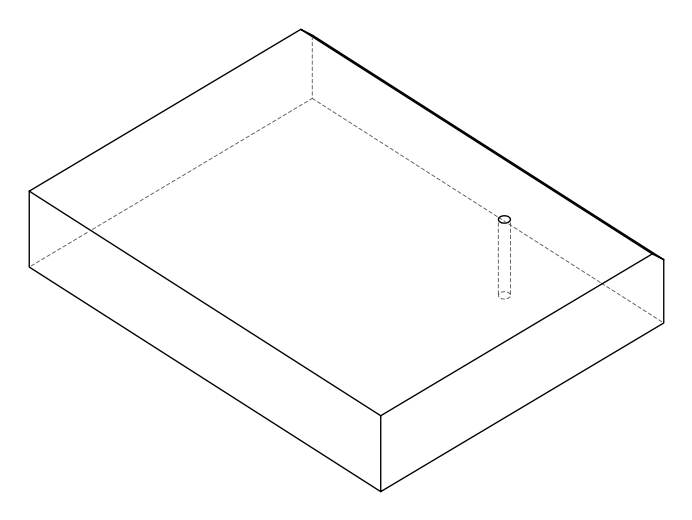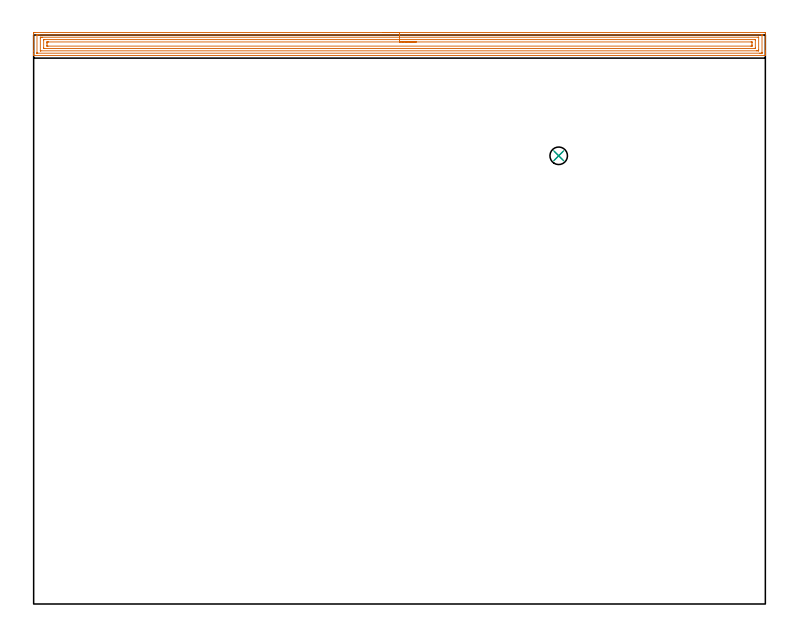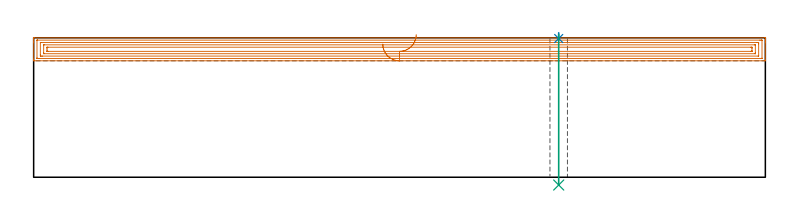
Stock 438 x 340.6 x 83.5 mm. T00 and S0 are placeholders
(PLAN: 3 operations, 2 tool changes, 18.2 min)
(1 AREA_MILL | FG_CHAMFER_SURFACE | UGT0205_001 | 17.82 min | 41702 mm3)
(2 SPOT_DRILL | STEP1HOLE | NXT0321_9005460120000 | 0.03 min | 5 mm3)
(3 DRILL_THROUGH_HOLE_INTO_CENTER | STEP1HOLE | UGT0301_500 | 0.36 min | 7191 mm3)
(TOOL UGT0205_001 | Chamfer Mill 20 x 3 x 45 deg. | D20 FL50 Z2)
(TOOL NXT0321_9005460120000 | NC Spot Drill, 142deg, 12mm, Carbide, Uncoated | D12 PA142 FL30 Z2)
(TOOL UGT0301_500 | Carbide Drill 10.5 mm | D10.5 PA118 FL87 Z2)
(OP 1 AREA_MILL)
G17 G21 G94 G90
T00 M6
G54
G17 G0 G90 X209. Y342.1 S1061 M3
G43 Z93.5 H0
Z79.7
G94 G1 X209.038 Z78.828 F250.
X209.152 Z77.964
X209.341 Z77.112
X209.603 Z76.28
X209.937 Z75.474
X210.34 Z74.7
X210.809 Z73.964
X211.34 Z73.272
X211.929 Z72.629
X212.572 Z72.04
X213.264 Z71.508
X214. Z71.04
X214.774 Z70.637
X215.58 Z70.303
X216.412 Z70.041
X217.264 Z69.852
X218.128 Z69.738
X219. Z69.7
X437.384
X437.735 Y342.098 Z69.701
X437.99 Y342.093 Z69.704
X438. Y341.754 Z70.043
Y331.267 Z80.527
Y330.725 Z81.072
Y330.394 Z81.402
Y329.851 Z81.945
Y329.52 Z82.275
Y328.858 Z82.942
Y328.562 Z83.238
X437.998 Y328.429 Z83.363
X437.99 Y328.302 Z83.488
X437.831 Y328.3 Z83.5
X0.169
X0.01 Y328.303 Z83.488
X0.003 Y328.355 Z83.436
X0.001 Y328.431 Z83.362
X0. Y328.562 Z83.237
Y328.858 Z82.942
Y329.52 Z82.275
Y330.725 Z81.072
Y331.267 Z80.527
Y341.152 Z70.645
X0.004 Y341.754 Z70.043
X0.01 Y342.093 Z69.704
X0.265 Y342.098 Z69.701
X0.616 Y342.1 Z69.7
X219.
Y340.686 Z71.114
X435.598
X435.798 Y340.685 Z71.115
X435.947 Y340.681 Z71.119
X435.979 Y340.679 Z71.121
X435.99 Y340.665 Z71.135
X435.994 Y340.636 Z71.164
X435.999 Y340.488 Z71.312
Y330.001 Z81.799
X435.996 Y329.869 Z81.931
X435.99 Y329.765 Z82.035
X435.98 Y329.721 Z82.079
X435.944 Y329.719 Z82.081
X435.598 Y329.715 Z82.085
X435.399 Y329.714 Z82.086
X434.705
X2.402
X2.202 Y329.715 Z82.085
X2.053 Y329.719 Z82.081
X2.021 Y329.721 Z82.079
X2.01 Y329.735 Z82.065
X2.006 Y329.764 Z82.036
X2.001 Y329.912 Z81.888
Y340.399 Z71.401
X2.004 Y340.531 Z71.269
X2.01 Y340.635 Z71.165
X2.02 Y340.679 Z71.121
X2.056 Y340.681 Z71.119
X2.402 Y340.685 Z71.115
X2.601 Y340.686 Z71.114
X3.295
X219.
Y339.272 Z72.528
X433.67 Y339.271 Z72.529
X433.811 Y339.27 Z72.53
X433.953 Y339.267 Z72.533
X433.985 Y339.265 Z72.535
X433.991 Y339.242 Z72.558
X433.997 Y339.194 Z72.606
X433.999 Y339.133 Z72.667
X434. Y331.957 Z79.843
X433.997 Y331.267 Z80.533
X433.994 Y331.176 Z80.624
X433.99 Y331.136 Z80.664
X433.949 Y331.133 Z80.667
X433.811 Y331.131 Z80.669
X433.06 Y331.129 Z80.671
X432.918 Y331.128 Z80.672
X4.33 Y331.129 Z80.671
X4.189 Y331.13 Z80.67
X4.047 Y331.133 Z80.667
X4.015 Y331.135 Z80.665
X4.009 Y331.158 Z80.642
X4.003 Y331.206 Z80.594
X4.001 Y331.267 Z80.533
X4. Y338.443 Z73.357
X4.003 Y339.133 Z72.667
X4.006 Y339.224 Z72.576
X4.01 Y339.264 Z72.536
X4.051 Y339.267 Z72.533
X4.189 Y339.269 Z72.531
X4.94 Y339.272 Z72.528
X5.082
X219.
Y337.857 Z73.943
X431.862
X431.911 Y337.856 Z73.944
X431.961 Y337.852 Z73.948
X431.99 Y337.847 Z73.953
X431.993 Y337.803 Z73.997
X432. Y337.409 Z74.391
Y333.015 Z78.785
X431.99 Y332.591 Z79.209
X431.982 Y332.549 Z79.251
X431.904 Y332.546 Z79.254
X431.776 Y332.544 Z79.256
X6.138 Y332.543 Z79.257
X6.089 Y332.544 Z79.256
X6.039 Y332.548 Z79.252
X6.01 Y332.553 Z79.247
X6.007 Y332.597 Z79.203
X6. Y332.991 Z78.809
Y337.385 Z74.415
X6.01 Y337.809 Z73.991
X6.018 Y337.851 Z73.949
X6.096 Y337.854 Z73.946
X6.224 Y337.857 Z73.943
X219.
Y336.443 Z75.357
X429.415
X429.776 Y336.441 Z75.359
X429.955 Y336.437 Z75.363
X429.99 Y336.435 Z75.365
X429.994 Y336.403 Z75.397
X429.997 Y336.352 Z75.448
X430. Y335.871 Z75.929
Y334.763 Z77.037
X429.999 Y334.123 Z77.677
X429.995 Y334.031 Z77.769
X429.99 Y333.977 Z77.823
X429.982 Y333.963 Z77.837
X429.963 Y333.962 Z77.838
X429.758 Y333.959 Z77.841
X429.346 Y333.957 Z77.843
X8.585
X8.224 Y333.959 Z77.841
X8.045 Y333.963 Z77.837
X8.01 Y333.965 Z77.835
X8.006 Y333.997 Z77.803
X8.003 Y334.048 Z77.752
X8. Y334.529 Z77.271
Y335.637 Z76.163
X8.001 Y336.277 Z75.523
X8.005 Y336.369 Z75.431
X8.01 Y336.423 Z75.377
X8.018 Y336.437 Z75.363
X8.037 Y336.438 Z75.362
X8.243 Y336.441 Z75.359
X8.655 Y336.443 Z75.357
X8.724
X219.
X219.872 Z75.395
X220.737 Z75.509
X221.588 Z75.698
X222.42 Z75.96
X223.226 Z76.294
X224. Z76.697
X224.736 Z77.165
X225.428 Z77.696
X226.071 Z78.286
X226.66 Z78.929
X227.192 Z79.621
X227.66 Z80.357
X228.063 Z81.131
X228.397 Z81.937
X228.659 Z82.769
X228.848 Z83.62
X228.962 Z84.485
X229. Z85.357
G0 Z93.5
M5
M2
(OP 2 SPOT_DRILL)
G17 G21 G94 G90
T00 M6
G54
G17 G0 G90 X314.3 Y268.3 S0 M3
G43 Z93.5 H0
G94 G81 G98 Z83.048 F250. R86.5
G80
M5
M2
(OP 3 DRILL_THROUGH_HOLE_INTO_CENTER)
G17 G21 G94 G90
T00 M6
G54
G17 G0 G90 X314.3 Y268.3 S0 M3
G43 Z93.5 H0
G94 G73 G98 Z-4.655 F250. Q9.795 R85.5
G80
M5
M2
